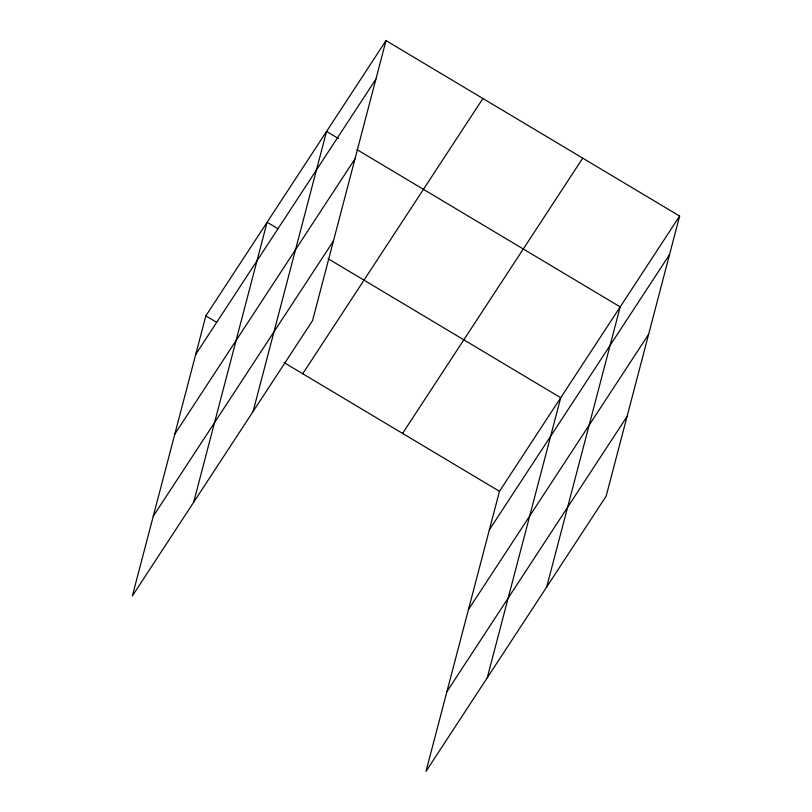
<?xml version="1.0" encoding="UTF-8"?>
<svg xmlns="http://www.w3.org/2000/svg" width="812" height="812" viewBox="0 0 812 812"><rect width="100%" height="100%" fill="white"/><g stroke="black" fill="none" stroke-linecap="round" stroke-linejoin="round"><path stroke-width="1.22" d="M386.015 40.6L205.842 315.848L132.356 595.937L312.529 320.689L386.015 40.6L679.644 216.063L606.158 496.152L425.985 771.4L499.471 491.311L679.644 216.063M193.621 502.354L267.097 222.265L277.988 228.771M253.08 411.522L326.556 131.432L338.533 138.588M487.241 677.817L560.727 397.728L328.068 258.693M546.699 586.985L620.185 306.895L357.036 149.652M195.722 354.397L375.895 79.15M174.813 434.105L354.986 158.858M153.265 516.229L333.448 240.981M302.734 373.753L482.907 98.506M402.569 433.405L582.742 158.157M489.352 529.86L669.524 254.613M468.443 609.568L648.615 334.321M446.894 691.692L627.067 416.444M205.842 315.848L216.723 322.354M284.23 362.69L499.471 491.311"/></g></svg>
